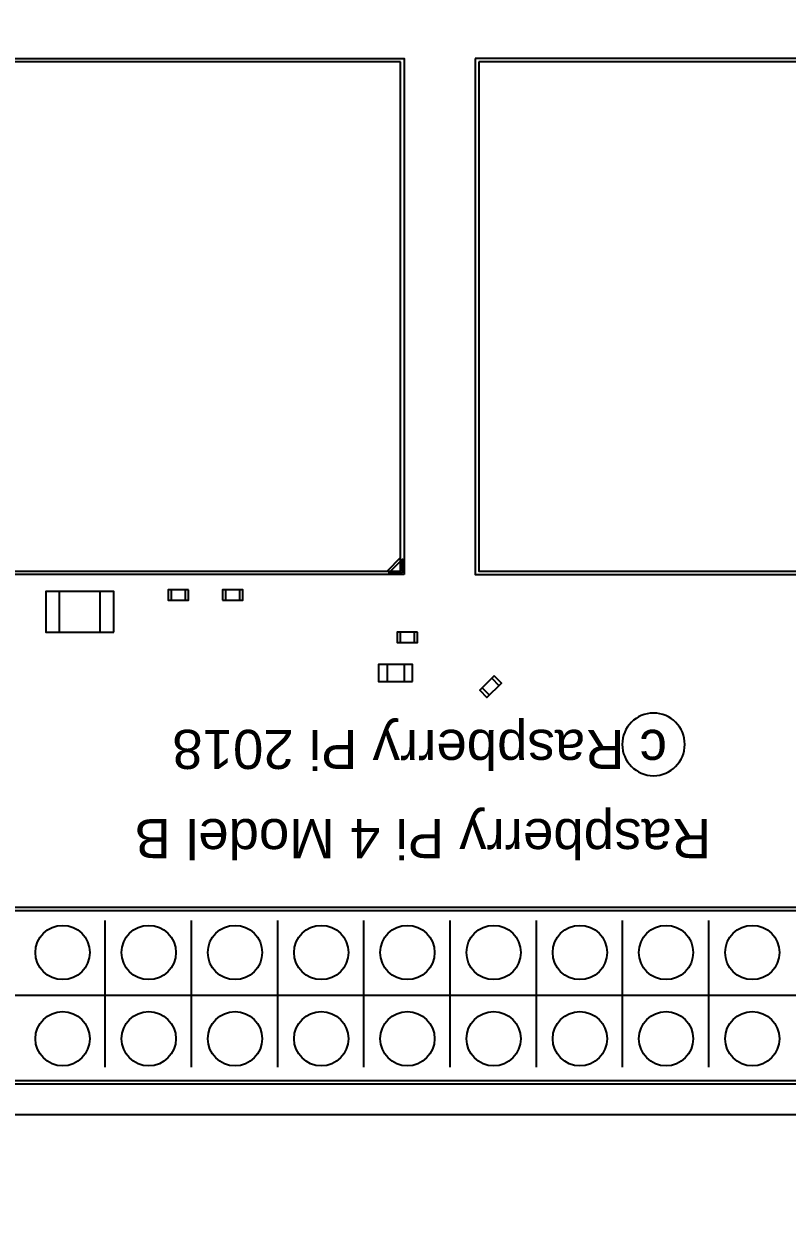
# Model space of a CAD drawing. Header units: inches. Extents: x 0.6 to 15.5, y 0.5 to 6.4.
# Drawn here: x 2.712 to 3.626, y 1.811 to 3.236 of the extents above; entities that cross this region are included whole.
import ezdxf

# ---------------------------------------------------------------- set-up
doc = ezdxf.new("R2010")
doc.units = ezdxf.units.IN
doc.header["$MEASUREMENT"] = 0
for name, color, linetype in [('BOARD_OUTLINE', 85, 'Continuous'), ('Enclosure', 3, 'Continuous'), ('PARTS_BOTTOM', 12, 'Continuous'), ('PARTS_TOP', 111, 'Continuous'), ('PINS_BOTTOM', 5, 'Continuous'), ('SILK_BOTTOM', 85, 'Continuous'), ('SILK_TOP', 85, 'Continuous')]:
    doc.layers.add(name, color=color, linetype=linetype)
doc.styles.get("Standard").update_dxf_attribs({"font": 'arial.ttf'})
doc.dimstyles.get("Standard").update_dxf_attribs({"dimtxt": 0.18, "dimasz": 0.18, "dimexe": 0.18, "dimexo": 0.0625, "dimgap": 0.09, "dimtad": 0, "dimtih": 1, "dimtoh": 1, "dimdec": 4, "dimzin": 0, "dimdsep": 46, "dimtxsty": 'Standard', "dimcen": 0.09, "dimadec": 0, "dimazin": 0, "dimtfac": 1, "dimtdec": 4, "dimtofl": 0, "dimtmove": 0, "dimatfit": 3, "dimfxl": 1, "dimtolj": 1, "dimtzin": 0, "dimarcsym": 0})

# ---------------------------------------------------------------- blocks, each defined once
blk = doc.blocks.new('Raspberry_Pi4B')
at = {"layer": 'BOARD_OUTLINE'}
blk.add_lwpolyline([(58.5, 3.5), (-20.5, 3.5, 0.414214), (-23.5, 0.5), (-23.5, -49.5, 0.414214), (-20.5, -52.5), (58.5, -52.5, 0.414214), (61.5, -49.5), (61.5, 0.5, 0.414214)], format="xyb", close=True, dxfattribs=at)
at = {"layer": 'PARTS_TOP'}
for points in [[(22.45, -21.5), (10.95, -21.5), (10.95, -36.5), (22.45, -36.5), (22.45, -21.5)], [(24.75, -21.5), (24.75, -36.5), (39.75, -36.5), (39.75, -22.006), (39.244, -21.5), (24.75, -21.5)], [(22.45, -36.5), (22.45, -36.1), (22.05, -36.5), (22.45, -36.5)], [(14, -38.3), (14, -37.1), (12, -37.1), (12, -38.3), (14, -38.3)], [(12.4, -38.3), (12.4, -37.1)], [(13.6, -38.3), (13.6, -37.1)], [(16.2, -37.05), (15.6, -37.05), (15.6, -37.35), (16.2, -37.35), (16.2, -37.05)], [(15.7, -37.35), (15.7, -37.05)], [(16.1, -37.05), (16.1, -37.35)], [(17.2, -37.35), (17.8, -37.35), (17.8, -37.05), (17.2, -37.05), (17.2, -37.35)], [(17.3, -37.35), (17.3, -37.05)], [(17.7, -37.05), (17.7, -37.35)], [(22.95, -38.3), (22.35, -38.3), (22.35, -38.6), (22.95, -38.6), (22.95, -38.3)], [(22.45, -38.6), (22.45, -38.3)], [(22.85, -38.3), (22.85, -38.6)], [(22.8, -39.75), (22.8, -39.25), (21.8, -39.25), (21.8, -39.75), (22.8, -39.75)], [(22.05, -39.25), (22.05, -39.75)], [(22.55, -39.25), (22.55, -39.75)], [(25.2061, -39.5818), (24.7818, -40.0061), (24.9939, -40.2182), (25.4182, -39.7939), (25.2061, -39.5818)], [(25.0646, -40.1475), (24.8525, -39.9354)], [(25.1354, -39.6525), (25.3475, -39.8646)], [(54.4, -46.5), (3.6, -46.5), (3.6, -51.5), (54.4, -51.5), (54.4, -46.5)]]:
    blk.add_lwpolyline(points, dxfattribs=at)
at = {"layer": 'PINS_BOTTOM'}
for centre in [(12.49, -47.73), (15.03, -47.73), (17.57, -47.73), (20.11, -47.73), (22.65, -47.73), (25.19, -47.73), (27.73, -47.73), (30.27, -47.73), (32.81, -47.73), (12.49, -50.27), (15.03, -50.27), (17.57, -50.27), (20.11, -50.27), (22.65, -50.27), (25.19, -50.27), (27.73, -50.27), (30.27, -50.27), (32.81, -50.27)]:
    blk.add_circle(centre, 0.8, dxfattribs=at)
at = {"layer": 'SILK_BOTTOM'}
for points in [[(13.748, -51.11), (13.748, -46.792)], [(16.288, -51.11), (16.288, -46.792)], [(18.828, -51.11), (18.828, -46.792)], [(21.368, -51.11), (21.368, -46.792)], [(23.908, -51.11), (23.908, -46.792)], [(26.448, -51.11), (26.448, -46.792)], [(28.988, -51.11), (28.988, -46.792)], [(31.528, -51.11), (31.528, -46.792)], [(54, -49), (4, -49)]]:
    blk.add_lwpolyline(points, dxfattribs=at)
at = {"layer": 'SILK_TOP'}
for points in [[(22.55, -36.6), (10.85, -36.6), (10.85, -21.4), (22.55, -21.4), (22.55, -36.6)], [(24.65, -21.4), (24.65, -36.6), (39.85, -36.6), (39.85, -21.906), (39.344, -21.4), (24.65, -21.4)], [(54.5, -51.6), (54.5, -46.9), (54, -46.4), (3.5, -46.4), (3.5, -51.6), (54.5, -51.6)]]:
    blk.add_lwpolyline(points, dxfattribs=at)
blk.add_lwpolyline([(22.5, -36.55), (22.5, -36.15), (22.1, -36.55)], close=True, dxfattribs=at)
blk.add_lwpolyline([(28.978, -41.6, 1), (30.822, -41.6, 1), (28.978, -41.6, 1)], format="xyb", dxfattribs=at)
for s, p in [('c Raspberry Pi 2018', (30.3, -41.172)), ('Raspberry Pi 4 Model B', (31.6, -43.8))]:
    blk.add_text(s, height=1.152, rotation=180, dxfattribs=at).set_placement(p)
blk = doc.blocks.new('*D42')
at = {"layer": 'Defpoints', "color": 0, "transparency": 16777216}
for p in [(0.6701, 2.1094), (5.552, 2.1094), (5.552, 1.0056)]:
    blk.add_point(p, dxfattribs=at)
at = {"layer": 'Enclosure', "color": 0, "lineweight": -2, "transparency": 16777216}
for p, q in [((0.6701, 2.0469), (0.6701, 0.8256)), ((5.552, 2.0469), (5.552, 0.8256)), ((0.8501, 1.0056), (2.644, 1.0056)), ((5.372, 1.0056), (3.5789, 1.0056))]:
    blk.add_line(p, q, dxfattribs=at)
at = {"layer": 'Enclosure', "color": 0, "transparency": 16777216}
for points in [[(0.8501, 1.0356), (0.8501, 0.9756), (0.6701, 1.0056)], [(5.372, 1.0356), (5.372, 0.9756), (5.552, 1.0056)]]:
    blk.add_solid(points, dxfattribs=at)
at = {"layer": 'Enclosure', "color": 0, "transparency": 16777216, "insert": (3.1115, 1.0056), "char_height": 0.18, "attachment_point": 5}
blk.add_mtext('\\A1;4.8819', dxfattribs=at)
blk = doc.blocks.new('*D43')
at = {"layer": 'Defpoints', "color": 0, "transparency": 16777216}
for p in [(0.552, 2.0485), (5.6701, 2.0485), (5.6701, 0.7102)]:
    blk.add_point(p, dxfattribs=at)
at = {"layer": 'Enclosure', "color": 0, "lineweight": -2, "transparency": 16777216}
for p, q in [((0.552, 1.986), (0.552, 0.5302)), ((5.6701, 1.986), (5.6701, 0.5302)), ((0.732, 0.7102), (1.6961, 0.7102)), ((5.4901, 0.7102), (2.5886, 0.7102))]:
    blk.add_line(p, q, dxfattribs=at)
at = {"layer": 'Enclosure', "color": 0, "transparency": 16777216}
for points in [[(0.732, 0.7402), (0.732, 0.6802), (0.552, 0.7102)], [(5.4901, 0.7402), (5.4901, 0.6802), (5.6701, 0.7102)]]:
    blk.add_solid(points, dxfattribs=at)
at = {"layer": 'Enclosure', "color": 0, "transparency": 16777216, "insert": (2.1423, 0.7102), "char_height": 0.18, "attachment_point": 5}
blk.add_mtext('\\A1;5.1181', dxfattribs=at)

msp = doc.modelspace()

# ---------------------------------------------------------------- block references
at = {"layer": 'PARTS_BOTTOM', "xscale": 0.04064798933821573, "yscale": 0.04064798933821573, "zscale": 0.04064798933821573}
msp.add_blockref('Raspberry_Pi4B', (2.25084, 4.06434), dxfattribs=at)

# ---------------------------------------------------------------- dimensions: what is measured, and where the dimension line sits
at = {"layer": 'Enclosure'}
for base, p1, p2, picture, middle in [((5.55202, 1.00557), (0.67013, 2.10944), (5.55202, 2.10944), '*D42', (3.11147, 1.00557)), ((5.67013, 0.71016), (0.55202, 2.04845), (5.67013, 2.04845), '*D43', (2.14234, 0.71016))]:
    dim = msp.add_linear_dim(base=base, p1=p1, p2=p2, dimstyle='Standard', dxfattribs=at)
    dim.commit()
    dim.dimension.update_dxf_attribs({"geometry": picture, "text_midpoint": middle, "dimtype": 160})

doc.saveas('drawing.dxf')
